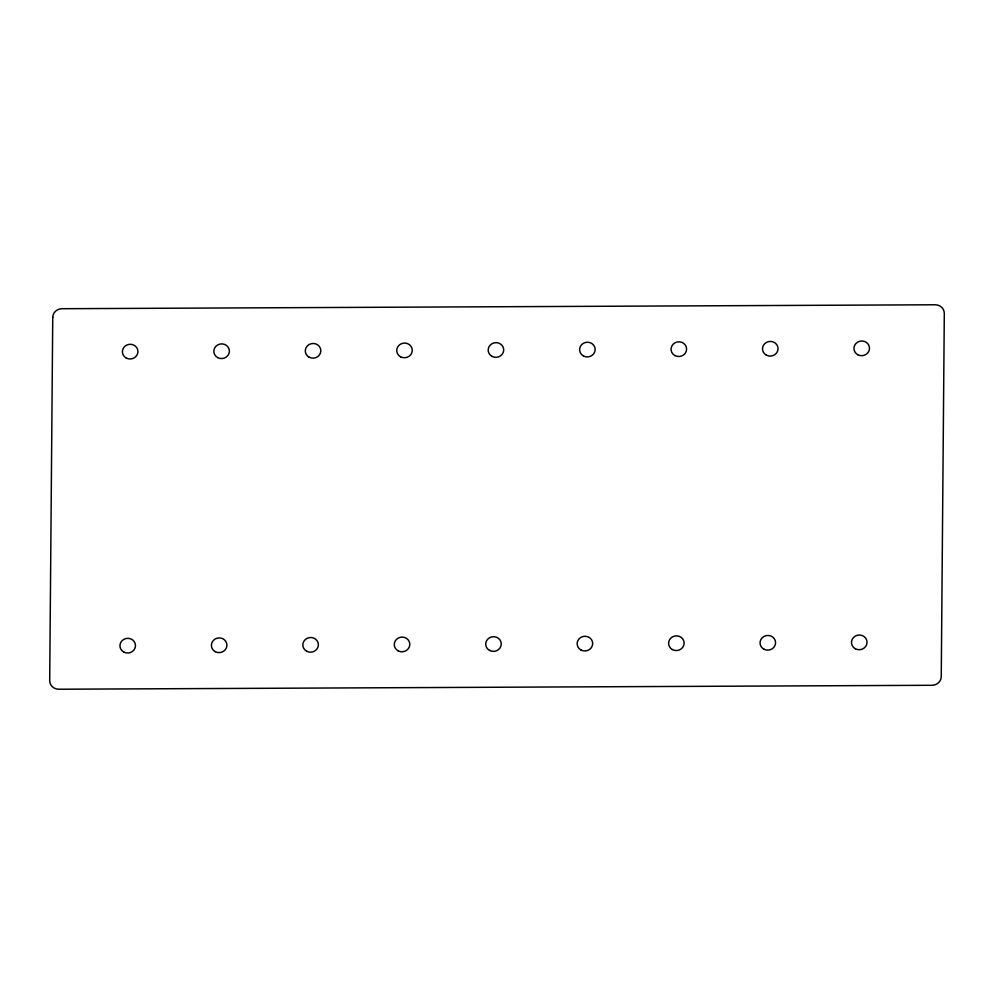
<?xml version="1.0" encoding="UTF-8"?>
<svg xmlns="http://www.w3.org/2000/svg" width="994" height="994" viewBox="0 0 994 994"><rect width="100%" height="100%" fill="white"/><g stroke="black" fill="none" stroke-linecap="round" stroke-linejoin="round"><path stroke-width="1.49" d="M52.744 317.409L49.7 680.617A9.145 8.648 -6.4 0 0 58.77 689.227L932.049 685.288A9.145 8.648 -6.4 0 0 941.256 676.591L944.3 313.383A9.145 8.648 -6.4 0 0 935.23 304.773L61.951 308.712A9.145 8.648 -6.4 0 0 52.744 317.409M855.312 648.759A7.778 7.343 -6.4 0 0 867.029 642.335A7.778 7.343 -6.4 0 0 855.424 636.023A7.778 7.343 -6.4 0 0 855.312 648.759M672.429 649.591A7.778 7.343 -6.4 0 0 684.145 643.168A7.778 7.343 -6.4 0 0 672.54 636.856A7.778 7.343 -6.4 0 0 672.429 649.591M489.545 650.411A7.778 7.343 -6.4 0 0 501.262 643.988A7.778 7.343 -6.4 0 0 489.657 637.676A7.778 7.343 -6.4 0 0 489.545 650.411M306.661 651.232A7.778 7.343 -6.4 0 0 318.378 644.82A7.778 7.343 -6.4 0 0 306.761 638.508A7.778 7.343 -6.4 0 0 306.661 651.232M123.778 652.064A7.778 7.343 -6.4 0 0 135.482 645.64A7.778 7.343 -6.4 0 0 123.877 639.328A7.778 7.343 -6.4 0 0 123.778 652.064M126.238 358.026A7.778 7.343 -6.4 0 0 137.942 351.615A7.778 7.343 -6.4 0 0 126.337 345.291A7.778 7.343 -6.4 0 0 126.238 358.026M309.122 357.206A7.778 7.343 -6.4 0 0 320.826 350.783A7.778 7.343 -6.4 0 0 309.221 344.471A7.778 7.343 -6.4 0 0 309.122 357.206M492.005 356.374A7.778 7.343 -6.4 0 0 503.722 349.963A7.778 7.343 -6.4 0 0 492.105 343.651A7.778 7.343 -6.4 0 0 492.005 356.374M857.772 354.721A7.778 7.343 -6.4 0 0 869.489 348.31A7.778 7.343 -6.4 0 0 857.884 341.998A7.778 7.343 -6.4 0 0 857.772 354.721M674.889 355.554A7.778 7.343 -6.4 0 0 686.606 349.13A7.778 7.343 -6.4 0 0 675.001 342.818A7.778 7.343 -6.4 0 0 674.889 355.554M766.337 355.144A7.778 7.343 -6.4 0 0 778.041 348.72A7.778 7.343 -6.4 0 0 766.436 342.408A7.778 7.343 -6.4 0 0 766.337 355.144M763.877 649.169A7.778 7.343 -6.4 0 0 775.581 642.758A7.778 7.343 -6.4 0 0 763.976 636.446A7.778 7.343 -6.4 0 0 763.877 649.169M217.674 357.616A7.778 7.343 -6.4 0 0 229.39 351.193A7.778 7.343 -6.4 0 0 217.785 344.881A7.778 7.343 -6.4 0 0 217.674 357.616M215.213 651.654A7.778 7.343 -6.4 0 0 226.93 645.23A7.778 7.343 -6.4 0 0 215.325 638.918A7.778 7.343 -6.4 0 0 215.213 651.654M580.981 650.001A7.778 7.343 -6.4 0 0 592.697 643.578A7.778 7.343 -6.4 0 0 581.092 637.266A7.778 7.343 -6.4 0 0 580.981 650.001M583.441 355.964A7.778 7.343 -6.4 0 0 595.157 349.54A7.778 7.343 -6.4 0 0 583.553 343.228A7.778 7.343 -6.4 0 0 583.441 355.964M400.557 356.784A7.778 7.343 -6.4 0 0 412.274 350.373A7.778 7.343 -6.4 0 0 400.669 344.061A7.778 7.343 -6.4 0 0 400.557 356.784M398.097 650.821A7.778 7.343 -6.4 0 0 409.814 644.41A7.778 7.343 -6.4 0 0 398.209 638.086A7.778 7.343 -6.4 0 0 398.097 650.821"/></g></svg>
